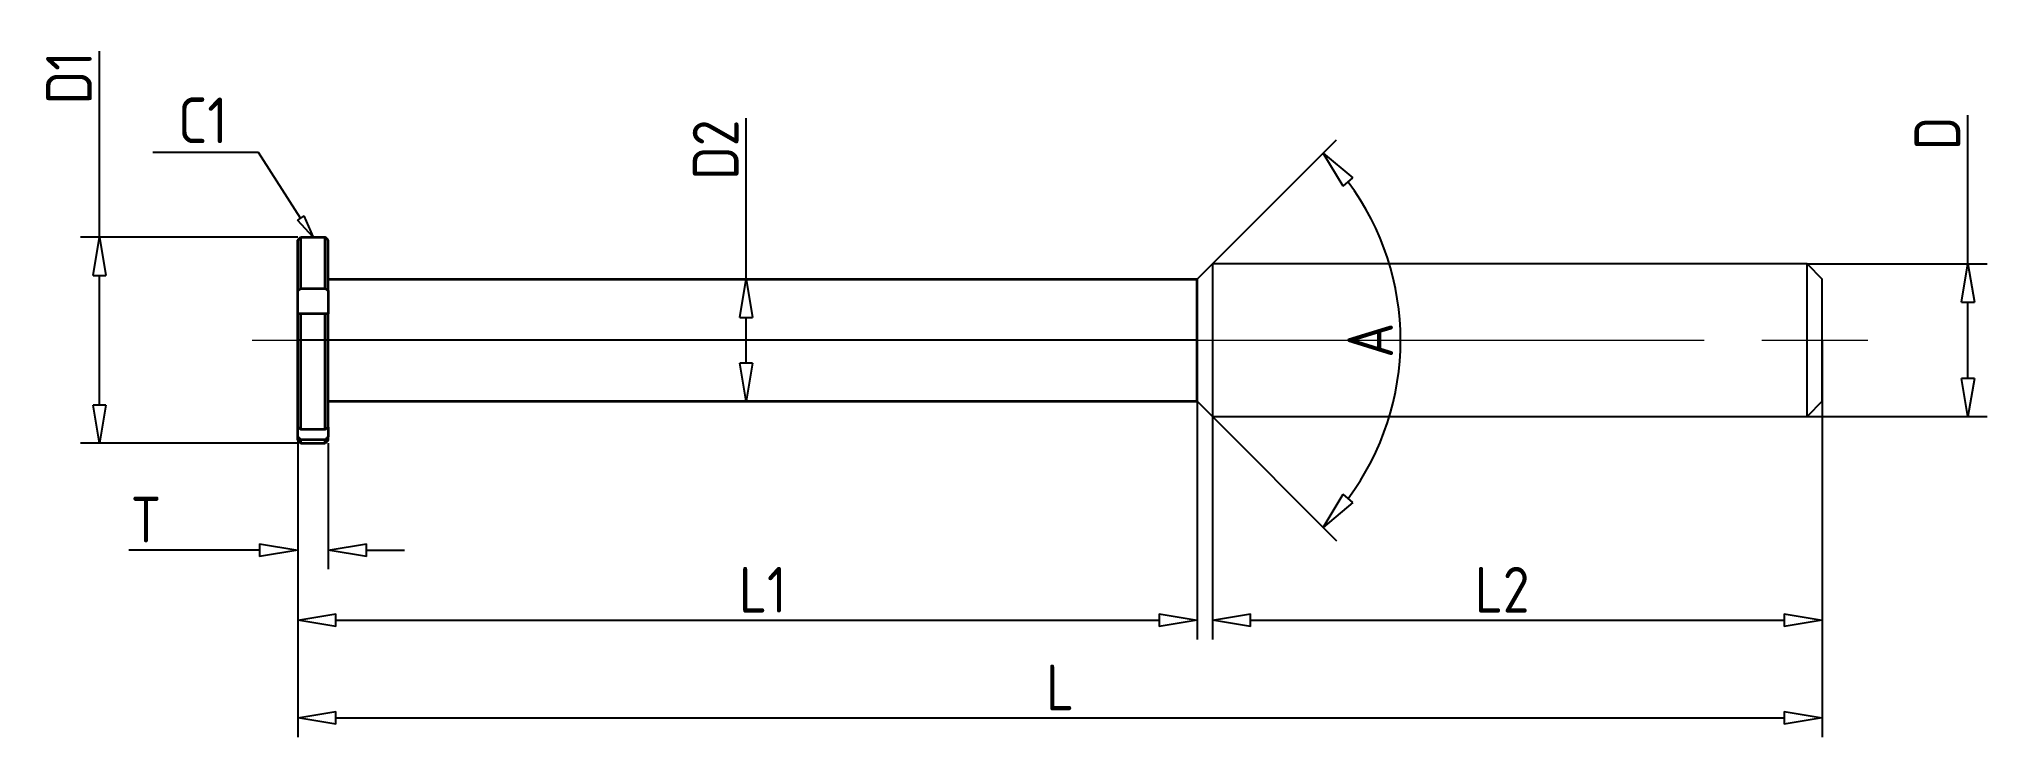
# Model space of a CAD drawing. Header units: millimetres. Extents: x -14 to 114, y -26 to 20.
import ezdxf
from ezdxf import colors
from ezdxf.entities.mleader import LeaderData, LeaderLine
from ezdxf.math import Vec2, Vec3

# ---------------------------------------------------------------- set-up
doc = ezdxf.new("R2010")
doc.units = ezdxf.units.MM
doc.linetypes.add('CENTER', pattern=[50.8, 31.75, -6.35, 6.35, -6.35])
doc.layers.add('中心线', color=1, linetype='CENTER', lineweight=15)
doc.styles.add('ZQisocp', font='geniso.shx', dxfattribs={"height": 3})
doc.styles.add('工程字', font='gbenor.shx', dxfattribs={"bigfont": 'gbcbig.shx'})
doc.dimstyles.new('ZQH', dxfattribs={"dimtxt": 3, "dimasz": 2.5, "dimexe": 1.25, "dimexo": 0, "dimgap": 0.5, "dimtad": 1, "dimdec": 3, "dimdsep": 46, "dimtxsty": '工程字', "dimblk": 'CLOSEDBLANK', "dimcen": -0.8, "dimclrd": 3, "dimclre": 3, "dimclrt": 3, "dimadec": 1, "dimazin": 2, "dimtfac": 1, "dimtdec": 3, "dimtofl": 0, "dimtmove": 0, "dimatfit": 3, "dimldrblk": 'CLOSEDBLANK', "dimfxl": 1, "dimtolj": 1, "dimtzin": 0, "dimarcsym": 0})

# ---------------------------------------------------------------- blocks, each defined once
blk = doc.blocks.new('_ClosedBlank')
at = {"color": 0, "linetype": 'ByBlock', "lineweight": -2}
for p, q in [((-1, 0.167), (0, 0)), ((-1, 0.167), (-1, -0.167)), ((0, 0), (-1, -0.167))]:
    blk.add_line(p, q, dxfattribs=at)
blk = doc.blocks.new('*D11')
at = {"color": 0, "lineweight": -2, "transparency": 16777216}
for p, q in [((112.56, 5), (112.56, 14.76)), ((102, 5), (113.81, 5)), ((112.56, -2.5), (112.56, 2.5)), ((102, -5), (113.81, -5))]:
    blk.add_line(p, q, dxfattribs=at)
at = {"layer": 'Defpoints', "color": 0, "transparency": 16777216}
for p in [(102, 5), (102, -5), (112.56, -5)]:
    blk.add_point(p, dxfattribs=at)
at = {"color": 0, "lineweight": -2, "transparency": 16777216, "xscale": 2.5, "yscale": 2.5, "zscale": 2.5}
for p, rotation in [((112.56, 5), 90), ((112.56, -5), 270)]:
    blk.add_blockref('_ClosedBlank', p, dxfattribs=dict(at, rotation=rotation))
at = {"color": 0, "transparency": 16777216, "insert": (110.55, 13.56), "char_height": 3, "attachment_point": 5, "rotation": 90, "style": '工程字'}
blk.add_mtext('\\A1;D', dxfattribs=at)
blk = doc.blocks.new('*D12')
at = {"color": 0, "lineweight": -2, "transparency": 16777216}
for p, q in [((63, -5), (63, -19.6)), ((103, -4), (103, -19.6)), ((65.5, -18.35), (100.5, -18.35))]:
    blk.add_line(p, q, dxfattribs=at)
at = {"layer": 'Defpoints', "color": 0, "transparency": 16777216}
for p in [(63, -5), (103, -4), (103, -18.35)]:
    blk.add_point(p, dxfattribs=at)
at = {"color": 0, "lineweight": -2, "transparency": 16777216, "xscale": 2.5, "yscale": 2.5, "zscale": 2.5, "rotation": 180}
blk.add_blockref('_ClosedBlank', (63, -18.35), dxfattribs=at)
at = {"color": 0, "lineweight": -2, "transparency": 16777216, "xscale": 2.5, "yscale": 2.5, "zscale": 2.5}
blk.add_blockref('_ClosedBlank', (103, -18.35), dxfattribs=at)
at = {"color": 0, "transparency": 16777216, "insert": (82, -16.35), "char_height": 3, "attachment_point": 5, "style": '工程字'}
blk.add_mtext('\\A1;L2', dxfattribs=at)
blk = doc.blocks.new('*D13')
at = {"color": 0, "lineweight": -2, "transparency": 16777216}
for p, q in [((3, -6.75), (3, -15)), ((5, -6.75), (5, -15)), ((0.5, -13.75), (-8.08, -13.75)), ((7.5, -13.75), (10, -13.75))]:
    blk.add_line(p, q, dxfattribs=at)
at = {"layer": 'Defpoints', "color": 0, "transparency": 16777216}
for p in [(3, -6.75), (5, -6.75), (5, -13.75)]:
    blk.add_point(p, dxfattribs=at)
at = {"color": 0, "lineweight": -2, "transparency": 16777216, "xscale": 2.5, "yscale": 2.5, "zscale": 2.5}
blk.add_blockref('_ClosedBlank', (3, -13.75), dxfattribs=at)
at = {"color": 0, "lineweight": -2, "transparency": 16777216, "xscale": 2.5, "yscale": 2.5, "zscale": 2.5, "rotation": 180}
blk.add_blockref('_ClosedBlank', (5, -13.75), dxfattribs=at)
at = {"color": 0, "transparency": 16777216, "insert": (-6.96, -11.75), "char_height": 3, "attachment_point": 5, "style": '工程字'}
blk.add_mtext('\\A1;T', dxfattribs=at)
blk = doc.blocks.new('*D14')
at = {"color": 0, "lineweight": -2, "transparency": 16777216}
for p, q in [((3, -4), (3, -19.6)), ((62, -4), (62, -19.6)), ((5.5, -18.35), (59.5, -18.35))]:
    blk.add_line(p, q, dxfattribs=at)
at = {"layer": 'Defpoints', "color": 0, "transparency": 16777216}
for p in [(3, -4), (62, -4), (62, -18.35)]:
    blk.add_point(p, dxfattribs=at)
at = {"color": 0, "lineweight": -2, "transparency": 16777216, "xscale": 2.5, "yscale": 2.5, "zscale": 2.5, "rotation": 180}
blk.add_blockref('_ClosedBlank', (3, -18.35), dxfattribs=at)
at = {"color": 0, "lineweight": -2, "transparency": 16777216, "xscale": 2.5, "yscale": 2.5, "zscale": 2.5}
blk.add_blockref('_ClosedBlank', (62, -18.35), dxfattribs=at)
at = {"color": 0, "transparency": 16777216, "insert": (33.5, -16.35), "char_height": 3, "attachment_point": 5, "style": '工程字'}
blk.add_mtext('\\A1;L1', dxfattribs=at)
blk = doc.blocks.new('*D15')
at = {"color": 0, "lineweight": -2, "transparency": 16777216}
for p, q in [((3, 0), (3, -26)), ((103, 0), (103, -26)), ((5.5, -24.75), (100.5, -24.75))]:
    blk.add_line(p, q, dxfattribs=at)
at = {"layer": 'Defpoints', "color": 0, "transparency": 16777216}
for p in [(3, 0), (103, 0), (103, -24.75)]:
    blk.add_point(p, dxfattribs=at)
at = {"color": 0, "lineweight": -2, "transparency": 16777216, "xscale": 2.5, "yscale": 2.5, "zscale": 2.5, "rotation": 180}
blk.add_blockref('_ClosedBlank', (3, -24.75), dxfattribs=at)
at = {"color": 0, "lineweight": -2, "transparency": 16777216, "xscale": 2.5, "yscale": 2.5, "zscale": 2.5}
blk.add_blockref('_ClosedBlank', (103, -24.75), dxfattribs=at)
at = {"color": 0, "transparency": 16777216, "insert": (53, -22.75), "char_height": 3, "attachment_point": 5, "style": '工程字'}
blk.add_mtext('\\A1;L', dxfattribs=at)
blk = doc.blocks.new('*D16')
at = {"color": 0, "lineweight": -2, "transparency": 16777216}
for p, q in [((-10, 6.75), (-10, 18.95)), ((3, 6.75), (-11.25, 6.75)), ((-10, -4.25), (-10, 4.25)), ((3, -6.75), (-11.25, -6.75))]:
    blk.add_line(p, q, dxfattribs=at)
at = {"layer": 'Defpoints', "color": 0, "transparency": 16777216}
for p in [(3, 6.75), (-10, -6.75), (3, -6.75)]:
    blk.add_point(p, dxfattribs=at)
at = {"color": 0, "lineweight": -2, "transparency": 16777216, "xscale": 2.5, "yscale": 2.5, "zscale": 2.5}
for p, rotation in [((-10, 6.75), 90), ((-10, -6.75), 270)]:
    blk.add_blockref('_ClosedBlank', p, dxfattribs=dict(at, rotation=rotation))
at = {"color": 0, "transparency": 16777216, "insert": (-12.01, 17.2), "char_height": 3, "attachment_point": 5, "rotation": 90, "style": '工程字'}
blk.add_mtext('\\A1;D1', dxfattribs=at)
blk = doc.blocks.new('*D17')
at = {"color": 0, "lineweight": -2, "transparency": 16777216}
for p, q in [((32.42, 4), (32.42, 14.56)), ((5, 4), (33.67, 4)), ((32.42, -1.5), (32.42, 1.5)), ((5, -4), (33.67, -4))]:
    blk.add_line(p, q, dxfattribs=at)
at = {"layer": 'Defpoints', "color": 0, "transparency": 16777216}
for p in [(5, 4), (5, -4), (32.42, -4)]:
    blk.add_point(p, dxfattribs=at)
at = {"color": 0, "lineweight": -2, "transparency": 16777216, "xscale": 2.5, "yscale": 2.5, "zscale": 2.5}
for p, rotation in [((32.42, 4), 90), ((32.42, -4), 270)]:
    blk.add_blockref('_ClosedBlank', p, dxfattribs=dict(at, rotation=rotation))
at = {"color": 0, "transparency": 16777216, "insert": (30.41, 12.49), "char_height": 3, "attachment_point": 5, "rotation": 90, "style": '工程字'}
blk.add_mtext('\\A1;D2', dxfattribs=at)
blk = doc.blocks.new('*D18')
at = {"color": 0, "lineweight": -2, "transparency": 16777216}
for p, q in [((63, 5), (71.14, 13.14)), ((63, -5), (71.14, -13.14))]:
    blk.add_line(p, q, dxfattribs=at)
blk.add_arc((58, 0), 17.34, 323.2696, 36.7304, dxfattribs=at)
at = {"layer": 'Defpoints', "color": 0, "transparency": 16777216}
for p in [(62, 4, -1), (63, 5, -1), (62, -4, -1), (63, -5, -1), (74.75, -4.49)]:
    blk.add_point(p, dxfattribs=at)
at = {"color": 0, "lineweight": -2, "transparency": 16777216, "xscale": 2.5, "yscale": 2.5, "zscale": 2.5}
for p, rotation in [((70.26, 12.26), 130.8652134133092), ((70.26, -12.26), 229.1347865866908)]:
    blk.add_blockref('_ClosedBlank', p, dxfattribs=dict(at, rotation=rotation))
at = {"color": 0, "transparency": 16777216, "insert": (73.34, 0), "char_height": 3, "attachment_point": 5, "rotation": 90, "style": '工程字'}
blk.add_mtext('\\A1;A', dxfattribs=at)

msp = doc.modelspace()

# ---------------------------------------------------------------- linework, layer by layer
at = {"lineweight": 35}
for p, q in [((3, 6.55), (3.2, 6.75)), ((3, 3.2509), (3, 6.55)), ((3.2, 3.3973), (3.2, 6.75)), ((3.2, 6.75), (4.8, 6.75)), ((4.8, 3.3973), (4.8, 6.75)), ((5, 6.55), (4.8, 6.75)), ((5, 3.2509), (5, 6.55)), ((62, -4), (62, 4)), ((3, 1.7221), (3, 3.2509)), ((3.2, 3.3973), (4.8, 3.3973)), ((5, 3.2509), (5, 1.7221)), ((3, -5.6863), (3, 1.7221)), ((3.2, -5.8327), (3.2, 1.7221)), ((4.8, 1.7221), (3.2, 1.7221)), ((4.8, -5.8327), (4.8, 1.7221)), ((5, -5.6863), (5, 1.7221)), ((3, -6.3196), (3, -5.6863)), ((3, -6.55), (3, -6.3196)), ((3.2, -5.8327), (4.8, -5.8327)), ((5, -5.6863), (5, -6.3196)), ((5, -6.55), (5, -6.3196)), ((3, -6.55), (3.2, -6.75)), ((3.2, -6.75), (3.2, -6.5266)), ((4.8, -6.5266), (3.2, -6.5266)), ((3.2, -6.75), (4.8, -6.75)), ((4.8, -6.75), (4.8, -6.5266)), ((5, -6.55), (4.8, -6.75))]:
    msp.add_line(p, q, dxfattribs=at)
at = {"color": 0, "lineweight": 35}
for p, q in [((5, 4), (62, 4)), ((5, -4), (62, -4))]:
    msp.add_line(p, q, dxfattribs=at)
for p, q in [((62, 4), (63, 5)), ((63, 5), (63, -5)), ((102, 5), (63, 5)), ((102, 5), (103, 4)), ((102, -5), (102, 5)), ((103, -4), (103, 4)), ((62, -4), (63, -5)), ((63, -5), (102, -5)), ((103, -4), (102, -5))]:
    msp.add_line(p, q)
at = {"color": 0}
msp.add_lwpolyline([(3, 0), (3, 6.55), (3.2, 6.75), (3.2, 6.75), (4.8, 6.75), (4.8, 6.75), (5, 6.55), (5, 4), (62, 4), (62, 0), (3, 0)], dxfattribs=at)
at = {"color": 0, "extrusion": (0, -1.22465e-16, -1)}
msp.add_lwpolyline([(-3, 0), (-3, -6.55), (-3.2, -6.75), (-3.2, -6.75), (-4.8, -6.75), (-4.8, -6.75), (-5, -6.55), (-5, -4), (-62, -4), (-62, 0), (-3, 0)], dxfattribs=at)
at = {"lineweight": 35}
for points, weights in [([(3, 3.2509), (3.0984, 3.323), (3.2, 3.3973)], [1, 1.00012121584, 1]), ([(4.8, 3.3973), (4.9016, 3.323), (5, 3.2509)], [1, 1.00012121587, 1]), ([(3.2, 1.7221), (3.0984, 1.7221), (3, 1.7221)], [1, 1.00012121583, 1]), ([(5, 1.7221), (4.9016, 1.7221), (4.8, 1.7221)], [1, 1.00012121579, 1]), ([(3, -5.6863), (3.0984, -5.7584), (3.2, -5.8327)], [1, 1.00012121582, 1]), ([(3.2, -6.5266), (3.0984, -6.4215), (3, -6.3196)], [1, 1.00012121581, 1]), ([(4.8, -5.8327), (4.9016, -5.7584), (5, -5.6863)], [1, 1.00012121584, 1]), ([(5, -6.3196), (4.9016, -6.4215), (4.8, -6.5266)], [1, 1.00012121579, 1])]:
    msp.add_rational_spline(points, weights, degree=2, dxfattribs=at)
at = {"layer": '中心线'}
for p, q in [((0, 0), (106, 0, 2)), ((60.9414, 0), (104.7423, 0))]:
    msp.add_line(p, q, dxfattribs=at)

# ---------------------------------------------------------------- dimensions: what is measured, and where the dimension line sits
for base, p1, p2, text, picture, middle in [((-10, -6.75), (3, 6.75), (3, -6.75), 'D1', '*D16', (-10, 17.2007)), ((32.4155, -4), (5, 4), (5, -4), 'D2', '*D17', (32.4155, 12.4882)), ((112.5589, -5), (102, 5), (102, -5), 'D', '*D11', (112.5589, 13.5626))]:
    dim = msp.add_linear_dim(base=base, p1=p1, p2=p2, angle=90, text=text, dimstyle='ZQH', override={"dimclrd": 0, "dimclre": 0, "dimclrt": 0})
    dim.commit()
    dim.dimension.update_dxf_attribs({"geometry": picture, "text_midpoint": middle, "dimtype": 160})
dim = msp.add_angular_dim_2l(base=(74.7456, -4.487), line1=((62, -4), (63, -5)), line2=((62, 4), (63, 5)), text='A', dimstyle='ZQH', override={"dimclrd": 0, "dimclre": 0, "dimclrt": 0})
dim.commit()
dim.dimension.update_dxf_attribs({"geometry": '*D18', "text_midpoint": (75.3363, 0, 1), "dimtype": 162})
dim = msp.add_linear_dim(base=(103, -24.75), p1=(3, 0), p2=(103, 0), text='L', dimstyle='ZQH', override={"dimclrd": 0, "dimclre": 0, "dimclrt": 0})
dim.commit()
dim.dimension.update_dxf_attribs({"geometry": '*D15', "text_midpoint": (53, -22.75)})
for base, p1, p2, text, picture, middle in [((62, -18.3545), (3, -4), (62, -4), 'L1', '*D14', (33.5, -18.3545)), ((103, -18.3545), (63, -5), (103, -4), 'L2', '*D12', (82, -18.3545)), ((5, -13.75), (3, -6.75), (5, -6.75), 'T', '*D13', (-6.9585, -13.75))]:
    dim = msp.add_linear_dim(base=base, p1=p1, p2=p2, text=text, dimstyle='ZQH', override={"dimclrd": 0, "dimclre": 0, "dimclrt": 0})
    dim.commit()
    dim.dimension.update_dxf_attribs({"geometry": picture, "text_midpoint": middle, "dimtype": 160})

# ---------------------------------------------------------------- leaders
ml = msp.add_multileader_mtext('Standard')
ml.set_content('{\\C256;C1}', color=3, style='ZQisocp')
ml.set_leader_properties()
ml.set_arrow_properties(name='CLOSEDBLANK')
ml.build(insert=Vec2(0, 0))
ml.multileader.update_dxf_attribs({"has_dogleg": 0, "text_left_attachment_type": 6, "text_right_attachment_type": 6, "dogleg_length": 0, "arrow_head_size": 1.5})
ctx = ml.context
ctx.base_point, ctx.char_height, ctx.arrow_head_size, ctx.plane_origin = Vec3(-6.4265, 12.3137), 3, 1.5, Vec3(3, 0)
ctx.left_attachment, ctx.right_attachment, ctx.text_align_type = 6, 6, 2
notes = []
notes.append((ctx, [(1, (1, 1, 0), (0.4133, 12.3137), (-1, 0), 0, [(0, [(4, 6.75)], 0, [])])]))
ctx.mtext.insert, ctx.mtext.alignment, ctx.mtext.line_spacing_factor, ctx.mtext.line_spacing_style, ctx.mtext.flow_direction = Vec3(-1.5867, 15.9137), 3, 0.8, 2, 5
for ctx, leaders in notes:
    for number, flags, end, landing, length, lines in leaders:
        leader = LeaderData()
        leader.index, (leader.has_last_leader_line, leader.has_dogleg_vector, leader.attachment_direction) = number, flags
        leader.last_leader_point, leader.dogleg_vector, leader.dogleg_length = Vec3(end), Vec3(landing), length
        for number, points, colour, breaks in lines:
            line = LeaderLine()
            line.index, line.vertices, line.color, line.breaks = number, Vec3.list(points), colors.encode_raw_color(colour), breaks
            leader.lines.append(line)
        ctx.leaders.append(leader)

doc.saveas('drawing.dxf')
